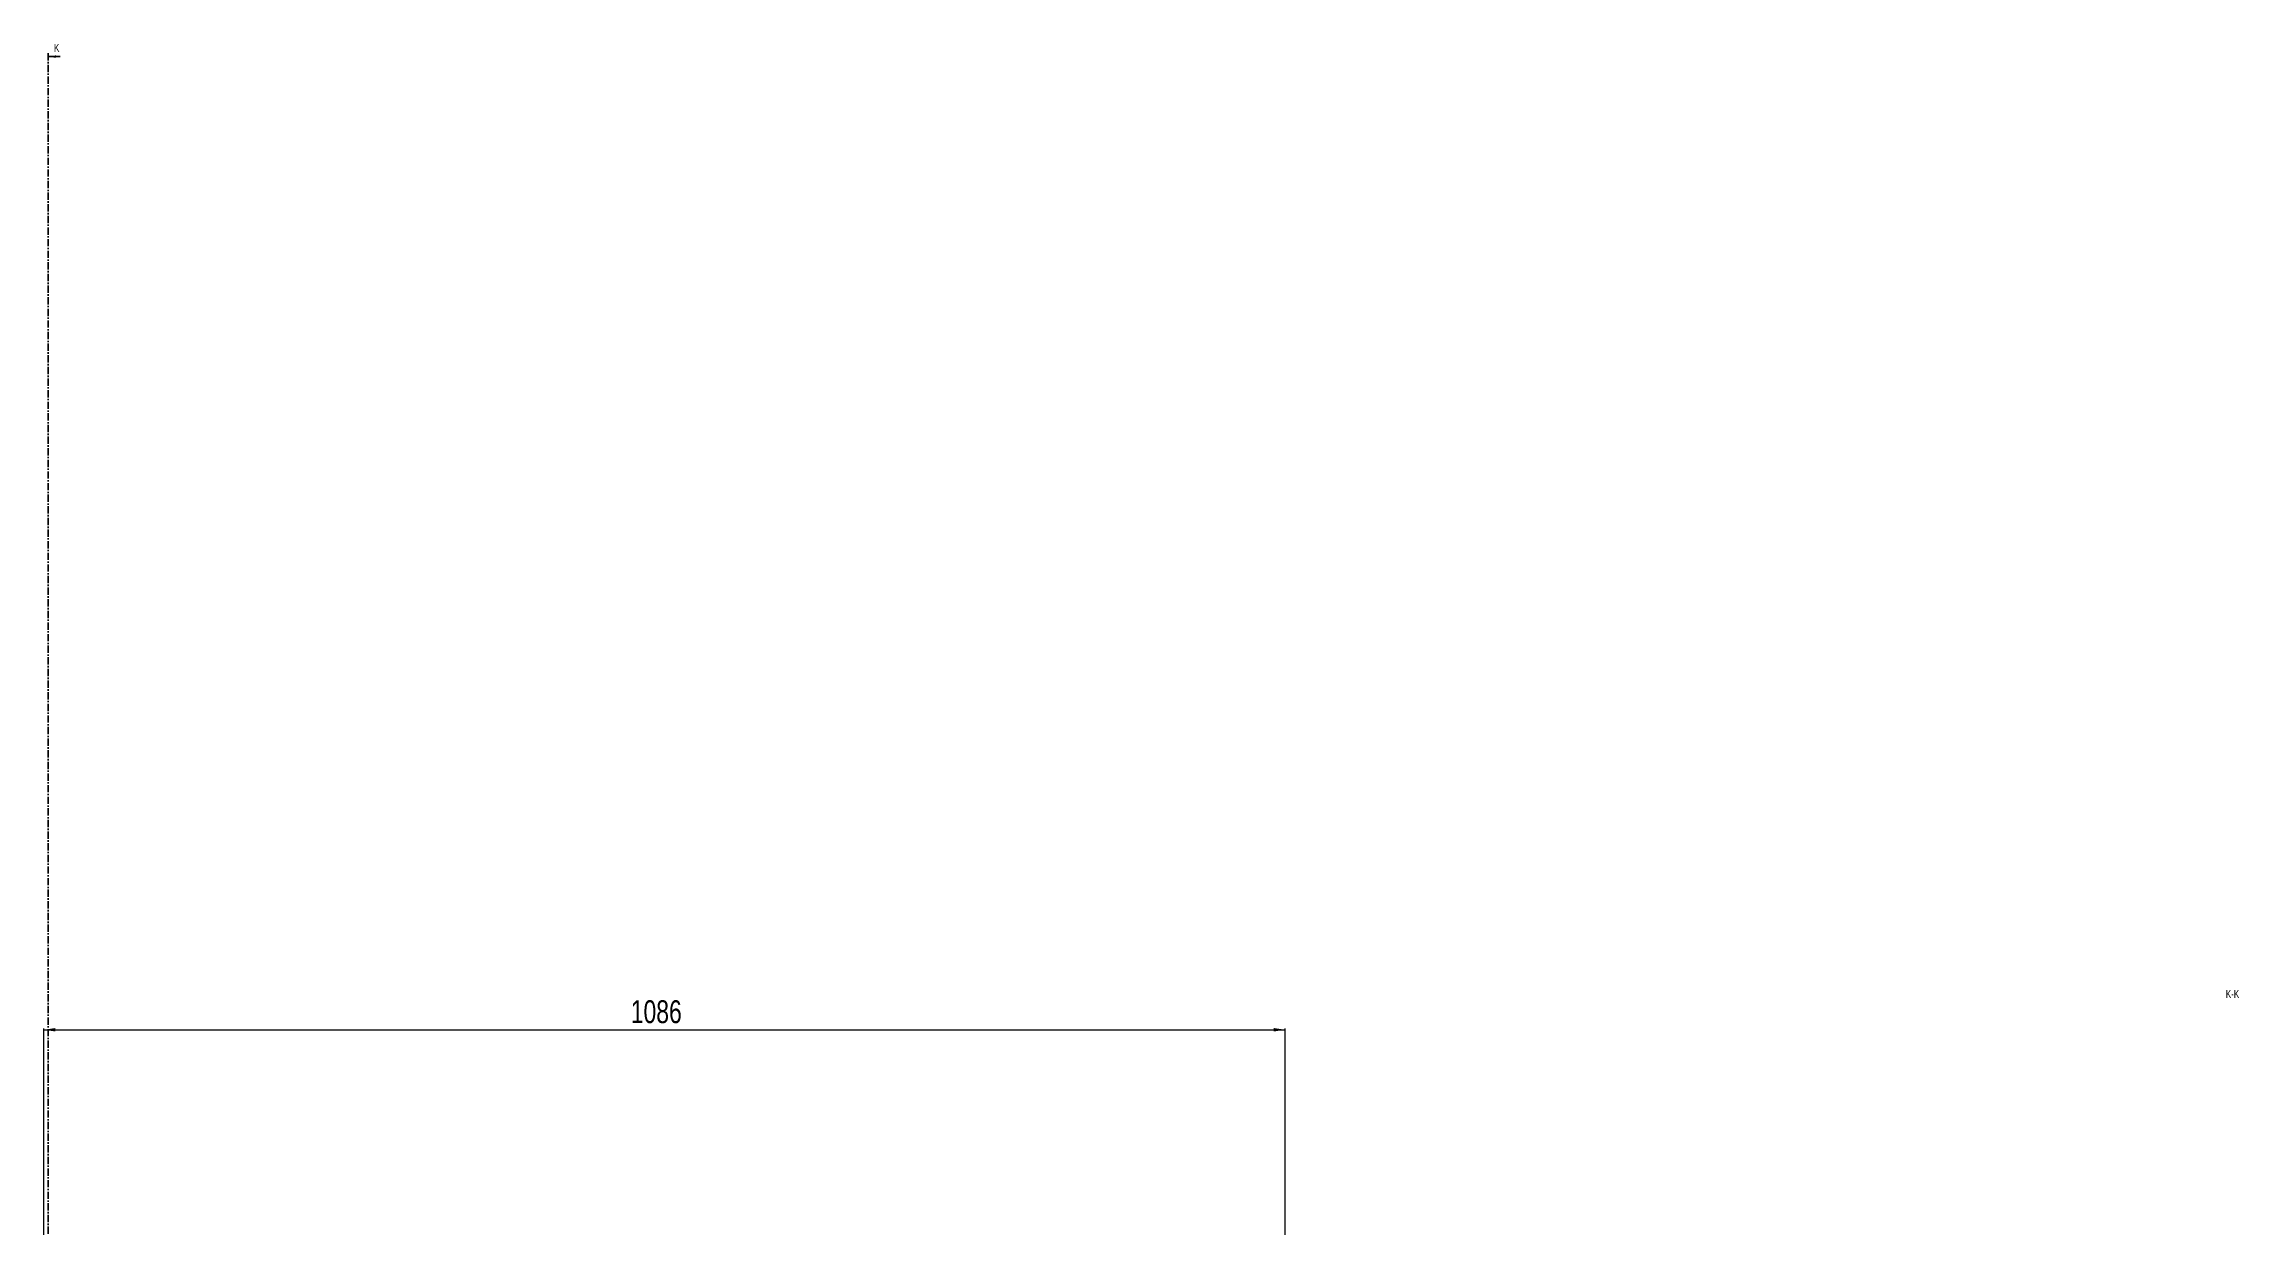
# Model space of a CAD drawing. Header units: millimetres. Extents: x -199 to 3457, y -2447 to 1507.
# Drawn here: x 1243 to 3163, y 473 to 1507 of the extents above; entities that cross this region are included whole.
import ezdxf

# ---------------------------------------------------------------- set-up
doc = ezdxf.new("R2010")
doc.units = ezdxf.units.MM
doc.linetypes.add('CENTER', pattern=[10.16, 6.35, -1.27, 1.27, -1.27])
doc.layers.add('FORMAT', color=7, linetype='Continuous')
doc.styles.add('SLDTEXTSTYLE0', font='TXT', dxfattribs={"width": 0.75})
doc.dimstyles.new('SLDDIMSTYLE0', dxfattribs={"dimtxt": 20, "dimasz": 10, "dimexe": 0, "dimexo": 0.0625, "dimgap": 5, "dimtad": 2, "dimdec": 1, "dimrnd": 1e-09, "dimzin": 12, "dimdsep": 46, "dimtxsty": 'SLDTEXTSTYLE0', "dimsah": 1, "dimcen": 0.09, "dimadec": 0, "dimazin": 3, "dimtfac": 1, "dimtofl": 0, "dimtmove": 0, "dimatfit": 3, "dimfxl": 0, "dimfrac": 2, "dimtolj": 1, "dimtzin": 12, "dimarcsym": 0})

# ---------------------------------------------------------------- blocks, each defined once
blk = doc.blocks.new('_D_4')
at = {"layer": 'FORMAT'}
for p, q in [((1242.6, 447.2), (1242.6, 646)), ((1242.6, 645), (2328.6, 645)), ((2328.6, 447.2), (2328.6, 646))]:
    blk.add_line(p, q, dxfattribs=at)
for points in [[(1242.6, 645), (1252.6, 643.5), (1252.6, 646.5)], [(2328.6, 645), (2318.6, 646.5), (2318.6, 643.5)]]:
    blk.add_solid(points, dxfattribs=at)
at = {"layer": 'FORMAT', "insert": (1756, 670.8), "char_height": 20, "attachment_point": 1, "style": 'SLDTEXTSTYLE0'}
blk.add_mtext('1086', dxfattribs=at)

msp = doc.modelspace()

# ---------------------------------------------------------------- linework, layer by layer
at = {"color": 7, "linetype": 'CENTER', "lineweight": 35}
msp.add_line((1246.28, 1499.09), (1246.28, -1103.67), dxfattribs=at)
at = {"color": 7, "linetype": 'Continuous', "lineweight": 35}
msp.add_line((1256.92, 1496.09), (1246.28, 1496.09), dxfattribs=at)
msp.add_solid([(1246.28, 1496.09), (1253.28, 1494.97), (1253.28, 1497.21)], dxfattribs=at)

# ---------------------------------------------------------------- texts
at = {"color": 7, "linetype": 'Continuous', "insert": (1251.4, 1507.18), "char_height": 7, "attachment_point": 1, "style": 'SLDTEXTSTYLE0'}
msp.add_mtext('K', dxfattribs=at)
at = {"layer": 'FORMAT', "insert": (3157.37, 679.8), "char_height": 7, "attachment_point": 2, "style": 'SLDTEXTSTYLE0'}
msp.add_mtext('K-K', dxfattribs=at)

# ---------------------------------------------------------------- dimensions: what is measured, and where the dimension line sits
at = {"layer": 'FORMAT'}
dim = msp.add_linear_dim(base=(2328.55, 645), p1=(1242.55, 447.21), p2=(2328.55, 447.21), angle=0, dimstyle='SLDDIMSTYLE0', dxfattribs=at)
dim.commit()
dim.dimension.update_dxf_attribs({"geometry": '_D_4', "text_midpoint": (1785.55, 645), "dimtype": 160})

doc.saveas('drawing.dxf')
